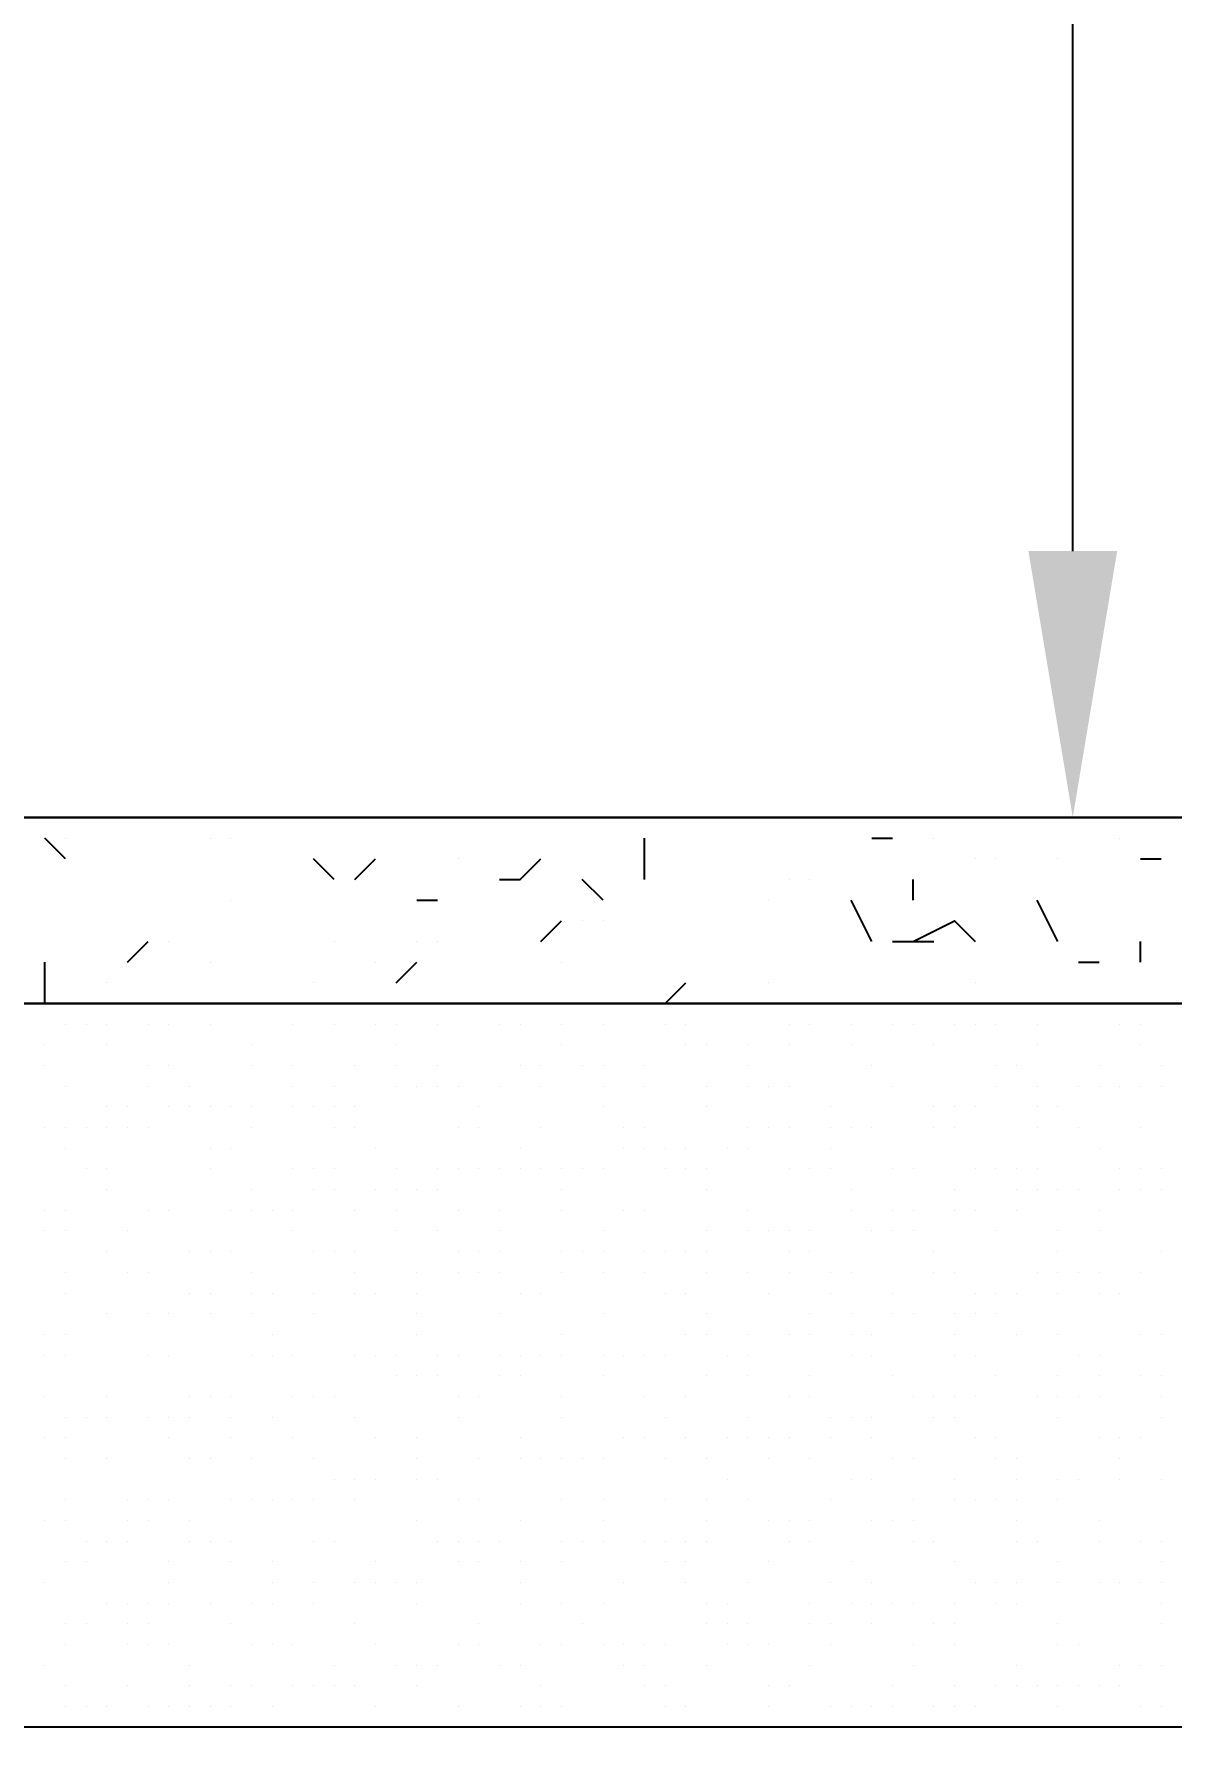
# Model space of a CAD drawing. Header units: metres. Extents: x -941 to 1333, y -28 to 1490.
# Drawn here: x 1025.095 to 1025.864, y 404.754 to 405.917 of the extents above; entities that cross this region are included whole.
import ezdxf

# ---------------------------------------------------------------- set-up
doc = ezdxf.new("R2010")
doc.units = ezdxf.units.M
doc.layers.add('BLK_6_HT_OF_BLDG', color=5, linetype='Continuous')
doc.layers.add('window', color=3, linetype='Continuous')
doc.styles.add('style2A', font='swissc.ttf')
doc.dimstyles.get("Standard").update_dxf_attribs({"dimtxt": 0.4, "dimasz": 0.18, "dimexe": 0.18, "dimexo": 0.0625, "dimgap": 0, "dimtad": 0, "dimzin": 0, "dimdsep": 46, "dimtxsty": 'style2A', "dimcen": 0.09, "dimse1": 1, "dimse2": 1, "dimadec": 0, "dimazin": 0, "dimtfac": 1, "dimtofl": 0, "dimtmove": 0, "dimatfit": 3, "dimfxl": 0, "dimtolj": 1, "dimtzin": 0, "dimarcsym": 0})

# ---------------------------------------------------------------- blocks, each defined once
blk = doc.blocks.new('*D884')
at = {"layer": 'BLK_6_HT_OF_BLDG', "color": 0, "lineweight": -2}
for p, q in [((1025.7971, 418.3175), (1025.7971, 412.4705)), ((1025.7971, 405.5677), (1025.7971, 411.4147))]:
    blk.add_line(p, q, dxfattribs=at)
at = {"layer": 'BLK_6_HT_OF_BLDG', "color": 0}
for points in [[(1025.7671, 418.3175), (1025.8271, 418.3175), (1025.7971, 418.4975)], [(1025.7671, 405.5677), (1025.8271, 405.5677), (1025.7971, 405.3877)]]:
    blk.add_solid(points, dxfattribs=at)
at = {"layer": 'Defpoints', "color": 0}
for p in [(1025.7171, 418.4975), (1025.7171, 405.3877), (1025.7971, 405.3877)]:
    blk.add_point(p, dxfattribs=at)
at = {"layer": 'BLK_6_HT_OF_BLDG', "color": 0, "insert": (1025.7971, 411.9426), "char_height": 0.4, "attachment_point": 5, "rotation": 90, "style": 'style2A'}
blk.add_mtext('\\A1;13.11', dxfattribs=at)
blk = doc.blocks.new('*D908')
at = {"layer": 'Defpoints', "color": 0}
for p in [(1025.7171, 418.4975), (1020.4543, 404.7727), (1025.7171, 404.7727)]:
    blk.add_point(p, dxfattribs=at)
at = {"layer": 'window', "color": 0, "lineweight": -2}
for p, q in [((1020.4543, 418.3175), (1020.4543, 412.0577)), ((1020.4543, 404.9527), (1020.4543, 411.2126))]:
    blk.add_line(p, q, dxfattribs=at)
at = {"layer": 'window', "color": 0}
for points in [[(1020.4243, 418.3175), (1020.4843, 418.3175), (1020.4543, 418.4975)], [(1020.4243, 404.9527), (1020.4843, 404.9527), (1020.4543, 404.7727)]]:
    blk.add_solid(points, dxfattribs=at)
at = {"layer": 'window', "color": 0, "insert": (1020.4543, 411.6351), "char_height": 0.3, "attachment_point": 5, "rotation": 90, "style": 'style2A'}
blk.add_mtext('\\A1;13.72', dxfattribs=at)

msp = doc.modelspace()

# ---------------------------------------------------------------- linework, layer by layer
at = {"lineweight": 25}
for points in [[(1027.86951, 404.5491), (1027.86951, 404.77272), (1027.86951, 405.38769), (1027.86951, 406.38001), (1028.09313, 406.38001), (1028.09313, 405.38769), (1028.09313, 404.77272), (1023.32718, 404.77272), (1023.32718, 405.38769), (1023.32718, 406.38001), (1023.32718, 417.58908)], [(1023.32718, 405.38769), (1028.09313, 405.38769), (1023.5508, 405.38769), (1023.5508, 405.2619), (1027.86951, 405.2619), (1023.5508, 405.2619)], [(1025.14411, 405.38769), (1025.15809, 405.38769)], [(1025.5634, 405.38769), (1025.5634, 405.38769)], [(1025.11616, 405.35973), (1025.10218, 405.37371)], [(1025.11616, 405.37371), (1025.11616, 405.37371)], [(1025.21399, 405.37371), (1025.21399, 405.37371)], [(1025.22797, 405.37371), (1025.22797, 405.37371)], [(1025.5075, 405.34576), (1025.5075, 405.37371)], [(1025.66124, 405.37371), (1025.67522, 405.37371)], [(1025.70317, 405.37371), (1025.70317, 405.37371)], [(1025.82896, 405.37371), (1025.82896, 405.37371)], [(1025.29785, 405.34576), (1025.28388, 405.35973)], [(1025.31183, 405.34576), (1025.32581, 405.35973)], [(1025.38171, 405.35973), (1025.38171, 405.35973)], [(1025.40966, 405.34576), (1025.42364, 405.34576), (1025.43762, 405.35973)], [(1025.73112, 405.35973), (1025.73112, 405.35973)], [(1025.7451, 405.35973), (1025.7451, 405.35973)], [(1025.78703, 405.35973), (1025.78703, 405.35973)], [(1025.84293, 405.35973), (1025.85691, 405.35973)], [(1025.47955, 405.33178), (1025.46557, 405.34576)], [(1025.60533, 405.34576), (1025.60533, 405.34576)], [(1025.61931, 405.34576), (1025.61931, 405.34576)], [(1025.68919, 405.33178), (1025.68919, 405.34576)], [(1025.68919, 405.34576), (1025.68919, 405.34576)], [(1025.22797, 405.33178), (1025.22797, 405.33178)], [(1025.35376, 405.33178), (1025.36773, 405.33178)], [(1025.59136, 405.33178), (1025.59136, 405.33178)], [(1025.66124, 405.30383), (1025.64726, 405.33178)], [(1025.78703, 405.30383), (1025.77305, 405.33178)], [(1025.43762, 405.30383), (1025.45159, 405.3178)], [(1025.46557, 405.3178), (1025.46557, 405.3178)], [(1025.47955, 405.3178), (1025.47955, 405.3178)], [(1025.68919, 405.30383), (1025.71714, 405.3178), (1025.73112, 405.30383)], [(1025.15809, 405.28985), (1025.17207, 405.30383)], [(1025.18604, 405.30383), (1025.18604, 405.30383)], [(1025.29785, 405.30383), (1025.29785, 405.30383)], [(1025.35376, 405.30383), (1025.35376, 405.30383)], [(1025.36773, 405.30383), (1025.36773, 405.30383)], [(1025.43762, 405.30383), (1025.43762, 405.30383)], [(1025.67522, 405.30383), (1025.70317, 405.30383)], [(1025.84293, 405.28985), (1025.84293, 405.30383)], [(1025.10218, 405.2619), (1025.10218, 405.28985)], [(1025.21399, 405.28985), (1025.21399, 405.28985)], [(1025.32581, 405.28985), (1025.32581, 405.28985)], [(1025.33978, 405.27587), (1025.35376, 405.28985)], [(1025.45159, 405.28985), (1025.45159, 405.28985)], [(1025.801, 405.28985), (1025.81498, 405.28985)], [(1025.14411, 405.27587), (1025.14411, 405.27587)], [(1025.28388, 405.27587), (1025.28388, 405.27587)], [(1025.52148, 405.2619), (1025.53545, 405.27587)], [(1025.59136, 405.27587), (1025.59136, 405.27587)], [(1025.73112, 405.27587), (1025.73112, 405.27587)], [(1025.73112, 405.27587), (1025.73112, 405.27587)], [(1025.11616, 405.2619), (1025.11616, 405.2619)], [(1025.21399, 405.2619), (1025.21399, 405.2619)], [(1025.24195, 405.2619), (1025.24195, 405.2619)], [(1025.25592, 405.2619), (1025.25592, 405.2619)], [(1025.28388, 405.2619), (1025.28388, 405.2619)], [(1025.31183, 405.2619), (1025.31183, 405.2619)], [(1025.7451, 405.2619), (1025.7451, 405.2619)], [(1025.75907, 405.2619), (1025.75907, 405.2619)], [(1025.77305, 405.2619), (1025.77305, 405.2619)], [(1025.801, 405.2619), (1025.801, 405.2619)], [(1025.82896, 405.2619), (1025.82896, 405.2619)], [(1025.11616, 405.24792), (1025.11616, 405.24792)], [(1025.13014, 405.24792), (1025.13014, 405.24792)], [(1025.14411, 405.24792), (1025.14411, 405.24792)], [(1025.14411, 405.24792), (1025.14411, 405.24792)], [(1025.17207, 405.24792), (1025.17207, 405.24792)], [(1025.18604, 405.24792), (1025.18604, 405.24792)], [(1025.21399, 405.24792), (1025.21399, 405.24792)], [(1025.21399, 405.24792), (1025.21399, 405.24792)], [(1025.21399, 405.24792), (1025.21399, 405.24792)], [(1025.2699, 405.24792), (1025.2699, 405.24792)], [(1025.29785, 405.24792), (1025.29785, 405.24792)], [(1025.32581, 405.24792), (1025.32581, 405.24792)], [(1025.33978, 405.24792), (1025.33978, 405.24792)], [(1025.36773, 405.24792), (1025.36773, 405.24792)], [(1025.40966, 405.24792), (1025.40966, 405.24792)], [(1025.42364, 405.24792), (1025.42364, 405.24792)], [(1025.45159, 405.24792), (1025.45159, 405.24792)], [(1025.47955, 405.24792), (1025.47955, 405.24792)], [(1025.52148, 405.24792), (1025.52148, 405.24792)], [(1025.53545, 405.24792), (1025.53545, 405.24792)], [(1025.53545, 405.24792), (1025.53545, 405.24792)], [(1025.60533, 405.24792), (1025.60533, 405.24792)], [(1025.60533, 405.24792), (1025.60533, 405.24792)], [(1025.61931, 405.24792), (1025.61931, 405.24792)], [(1025.61931, 405.24792), (1025.61931, 405.24792)], [(1025.64726, 405.24792), (1025.64726, 405.24792)], [(1025.67522, 405.24792), (1025.67522, 405.24792)], [(1025.67522, 405.24792), (1025.67522, 405.24792)], [(1025.68919, 405.24792), (1025.68919, 405.24792)], [(1025.68919, 405.24792), (1025.68919, 405.24792)], [(1025.71714, 405.24792), (1025.71714, 405.24792)], [(1025.73112, 405.24792), (1025.73112, 405.24792)], [(1025.7451, 405.24792), (1025.7451, 405.24792)], [(1025.77305, 405.24792), (1025.77305, 405.24792)], [(1025.82896, 405.24792), (1025.82896, 405.24792)], [(1025.84293, 405.24792), (1025.84293, 405.24792)], [(1025.10218, 405.23395), (1025.10218, 405.23395)], [(1025.14411, 405.23395), (1025.14411, 405.23395)], [(1025.24195, 405.23395), (1025.24195, 405.23395)], [(1025.33978, 405.23395), (1025.33978, 405.23395)], [(1025.45159, 405.23395), (1025.45159, 405.23395)], [(1025.53545, 405.23395), (1025.53545, 405.23395)], [(1025.54943, 405.23395), (1025.54943, 405.23395)], [(1025.54943, 405.23395), (1025.54943, 405.23395)], [(1025.57738, 405.23395), (1025.57738, 405.23395)], [(1025.60533, 405.23395), (1025.60533, 405.23395)], [(1025.64726, 405.23395), (1025.64726, 405.23395)], [(1025.64726, 405.23395), (1025.64726, 405.23395)], [(1025.70317, 405.23395), (1025.70317, 405.23395)], [(1025.77305, 405.23395), (1025.77305, 405.23395)], [(1025.84293, 405.23395), (1025.84293, 405.23395)], [(1025.10218, 405.21997), (1025.10218, 405.21997)], [(1025.10218, 405.21997), (1025.10218, 405.21997)], [(1025.17207, 405.21997), (1025.17207, 405.21997)], [(1025.18604, 405.21997), (1025.18604, 405.21997)], [(1025.24195, 405.21997), (1025.24195, 405.21997)], [(1025.2699, 405.21997), (1025.2699, 405.21997)], [(1025.31183, 405.21997), (1025.31183, 405.21997)], [(1025.33978, 405.21997), (1025.33978, 405.21997)], [(1025.36773, 405.21997), (1025.36773, 405.21997)], [(1025.42364, 405.21997), (1025.42364, 405.21997)], [(1025.42364, 405.21997), (1025.42364, 405.21997)], [(1025.43762, 405.21997), (1025.43762, 405.21997)], [(1025.43762, 405.21997), (1025.43762, 405.21997)], [(1025.46557, 405.21997), (1025.46557, 405.21997)], [(1025.47955, 405.21997), (1025.47955, 405.21997)], [(1025.5075, 405.21997), (1025.5075, 405.21997)], [(1025.5075, 405.21997), (1025.5075, 405.21997)], [(1025.5075, 405.21997), (1025.5075, 405.21997)], [(1025.57738, 405.21997), (1025.57738, 405.21997)], [(1025.57738, 405.21997), (1025.57738, 405.21997)], [(1025.66124, 405.21997), (1025.66124, 405.21997)], [(1025.66124, 405.21997), (1025.66124, 405.21997)], [(1025.7451, 405.21997), (1025.7451, 405.21997)], [(1025.75907, 405.21997), (1025.75907, 405.21997)], [(1025.81498, 405.21997), (1025.81498, 405.21997)], [(1025.85691, 405.21997), (1025.85691, 405.21997)], [(1025.11616, 405.20599), (1025.11616, 405.20599)], [(1025.17207, 405.20599), (1025.17207, 405.20599)], [(1025.20002, 405.20599), (1025.20002, 405.20599)], [(1025.2699, 405.20599), (1025.2699, 405.20599)], [(1025.2699, 405.20599), (1025.2699, 405.20599)], [(1025.29785, 405.20599), (1025.29785, 405.20599)], [(1025.33978, 405.20599), (1025.33978, 405.20599)], [(1025.33978, 405.20599), (1025.33978, 405.20599)], [(1025.35376, 405.20599), (1025.35376, 405.20599)], [(1025.35376, 405.20599), (1025.35376, 405.20599)], [(1025.36773, 405.20599), (1025.36773, 405.20599)], [(1025.36773, 405.20599), (1025.36773, 405.20599)], [(1025.38171, 405.20599), (1025.38171, 405.20599)], [(1025.40966, 405.20599), (1025.40966, 405.20599)], [(1025.40966, 405.20599), (1025.40966, 405.20599)], [(1025.43762, 405.20599), (1025.43762, 405.20599)], [(1025.47955, 405.20599), (1025.47955, 405.20599)], [(1025.47955, 405.20599), (1025.47955, 405.20599)], [(1025.5075, 405.20599), (1025.5075, 405.20599)], [(1025.54943, 405.20599), (1025.54943, 405.20599)], [(1025.57738, 405.20599), (1025.57738, 405.20599)], [(1025.59136, 405.20599), (1025.59136, 405.20599)], [(1025.60533, 405.20599), (1025.60533, 405.20599)], [(1025.67522, 405.20599), (1025.67522, 405.20599)], [(1025.67522, 405.20599), (1025.67522, 405.20599)], [(1025.67522, 405.20599), (1025.67522, 405.20599)], [(1025.7451, 405.20599), (1025.7451, 405.20599)], [(1025.7451, 405.20599), (1025.7451, 405.20599)], [(1025.77305, 405.20599), (1025.77305, 405.20599)], [(1025.801, 405.20599), (1025.801, 405.20599)], [(1025.81498, 405.20599), (1025.81498, 405.20599)], [(1025.82896, 405.20599), (1025.82896, 405.20599)], [(1025.84293, 405.20599), (1025.84293, 405.20599)], [(1025.85691, 405.20599), (1025.85691, 405.20599)], [(1025.14411, 405.19202), (1025.14411, 405.19202)], [(1025.15809, 405.19202), (1025.15809, 405.19202)], [(1025.18604, 405.19202), (1025.18604, 405.19202)], [(1025.20002, 405.19202), (1025.20002, 405.19202)], [(1025.21399, 405.19202), (1025.21399, 405.19202)], [(1025.21399, 405.19202), (1025.21399, 405.19202)], [(1025.22797, 405.19202), (1025.22797, 405.19202)], [(1025.24195, 405.19202), (1025.24195, 405.19202)], [(1025.2699, 405.19202), (1025.2699, 405.19202)], [(1025.2699, 405.19202), (1025.2699, 405.19202)], [(1025.28388, 405.19202), (1025.28388, 405.19202)], [(1025.29785, 405.19202), (1025.29785, 405.19202)], [(1025.31183, 405.19202), (1025.31183, 405.19202)], [(1025.39569, 405.19202), (1025.39569, 405.19202)], [(1025.47955, 405.19202), (1025.47955, 405.19202)], [(1025.54943, 405.19202), (1025.54943, 405.19202)], [(1025.63329, 405.19202), (1025.63329, 405.19202)], [(1025.70317, 405.19202), (1025.70317, 405.19202)], [(1025.71714, 405.19202), (1025.71714, 405.19202)], [(1025.71714, 405.19202), (1025.71714, 405.19202)], [(1025.73112, 405.19202), (1025.73112, 405.19202)], [(1025.77305, 405.19202), (1025.77305, 405.19202)], [(1025.78703, 405.19202), (1025.78703, 405.19202)], [(1025.78703, 405.19202), (1025.78703, 405.19202)], [(1025.78703, 405.19202), (1025.78703, 405.19202)], [(1025.10218, 405.17804), (1025.10218, 405.17804)], [(1025.11616, 405.17804), (1025.11616, 405.17804)], [(1025.13014, 405.17804), (1025.13014, 405.17804)], [(1025.14411, 405.17804), (1025.14411, 405.17804)], [(1025.15809, 405.17804), (1025.15809, 405.17804)], [(1025.17207, 405.17804), (1025.17207, 405.17804)], [(1025.24195, 405.17804), (1025.24195, 405.17804)], [(1025.29785, 405.17804), (1025.29785, 405.17804)], [(1025.31183, 405.17804), (1025.31183, 405.17804)], [(1025.38171, 405.17804), (1025.38171, 405.17804)], [(1025.39569, 405.17804), (1025.39569, 405.17804)], [(1025.43762, 405.17804), (1025.43762, 405.17804)], [(1025.49352, 405.17804), (1025.49352, 405.17804)], [(1025.5075, 405.17804), (1025.5075, 405.17804)], [(1025.5075, 405.17804), (1025.5075, 405.17804)], [(1025.57738, 405.17804), (1025.57738, 405.17804)], [(1025.59136, 405.17804), (1025.59136, 405.17804)], [(1025.60533, 405.17804), (1025.60533, 405.17804)], [(1025.63329, 405.17804), (1025.63329, 405.17804)], [(1025.64726, 405.17804), (1025.64726, 405.17804)], [(1025.64726, 405.17804), (1025.64726, 405.17804)], [(1025.66124, 405.17804), (1025.66124, 405.17804)], [(1025.70317, 405.17804), (1025.70317, 405.17804)], [(1025.71714, 405.17804), (1025.71714, 405.17804)], [(1025.77305, 405.17804), (1025.77305, 405.17804)], [(1025.801, 405.17804), (1025.801, 405.17804)], [(1025.84293, 405.17804), (1025.84293, 405.17804)], [(1025.11616, 405.16406), (1025.11616, 405.16406)], [(1025.21399, 405.16406), (1025.21399, 405.16406)], [(1025.22797, 405.16406), (1025.22797, 405.16406)], [(1025.32581, 405.16406), (1025.32581, 405.16406)], [(1025.42364, 405.16406), (1025.42364, 405.16406)], [(1025.49352, 405.16406), (1025.49352, 405.16406)], [(1025.5075, 405.16406), (1025.5075, 405.16406)], [(1025.52148, 405.16406), (1025.52148, 405.16406)], [(1025.53545, 405.16406), (1025.53545, 405.16406)], [(1025.5634, 405.16406), (1025.5634, 405.16406)], [(1025.57738, 405.16406), (1025.57738, 405.16406)], [(1025.63329, 405.16406), (1025.63329, 405.16406)], [(1025.81498, 405.16406), (1025.81498, 405.16406)], [(1025.13014, 405.15009), (1025.13014, 405.15009)], [(1025.14411, 405.15009), (1025.14411, 405.15009)], [(1025.14411, 405.15009), (1025.14411, 405.15009)], [(1025.21399, 405.15009), (1025.21399, 405.15009)], [(1025.21399, 405.15009), (1025.21399, 405.15009)], [(1025.2699, 405.15009), (1025.2699, 405.15009)], [(1025.28388, 405.15009), (1025.28388, 405.15009)], [(1025.29785, 405.15009), (1025.29785, 405.15009)], [(1025.33978, 405.15009), (1025.33978, 405.15009)], [(1025.36773, 405.15009), (1025.36773, 405.15009)], [(1025.38171, 405.15009), (1025.38171, 405.15009)], [(1025.39569, 405.15009), (1025.39569, 405.15009)], [(1025.40966, 405.15009), (1025.40966, 405.15009)], [(1025.42364, 405.15009), (1025.42364, 405.15009)], [(1025.43762, 405.15009), (1025.43762, 405.15009)], [(1025.45159, 405.15009), (1025.45159, 405.15009)], [(1025.46557, 405.15009), (1025.46557, 405.15009)], [(1025.47955, 405.15009), (1025.47955, 405.15009)], [(1025.52148, 405.15009), (1025.52148, 405.15009)], [(1025.53545, 405.15009), (1025.53545, 405.15009)], [(1025.54943, 405.15009), (1025.54943, 405.15009)], [(1025.60533, 405.15009), (1025.60533, 405.15009)], [(1025.60533, 405.15009), (1025.60533, 405.15009)], [(1025.61931, 405.15009), (1025.61931, 405.15009)], [(1025.63329, 405.15009), (1025.63329, 405.15009)], [(1025.67522, 405.15009), (1025.67522, 405.15009)], [(1025.67522, 405.15009), (1025.67522, 405.15009)], [(1025.68919, 405.15009), (1025.68919, 405.15009)], [(1025.73112, 405.15009), (1025.73112, 405.15009)], [(1025.7451, 405.15009), (1025.7451, 405.15009)], [(1025.75907, 405.15009), (1025.75907, 405.15009)], [(1025.77305, 405.15009), (1025.77305, 405.15009)], [(1025.82896, 405.15009), (1025.82896, 405.15009)], [(1025.84293, 405.15009), (1025.84293, 405.15009)], [(1025.84293, 405.15009), (1025.84293, 405.15009)], [(1025.85691, 405.15009), (1025.85691, 405.15009)], [(1025.14411, 405.13611), (1025.14411, 405.13611)], [(1025.24195, 405.13611), (1025.24195, 405.13611)], [(1025.28388, 405.13611), (1025.28388, 405.13611)], [(1025.29785, 405.13611), (1025.29785, 405.13611)], [(1025.32581, 405.13611), (1025.32581, 405.13611)], [(1025.33978, 405.13611), (1025.33978, 405.13611)], [(1025.35376, 405.13611), (1025.35376, 405.13611)], [(1025.35376, 405.13611), (1025.35376, 405.13611)], [(1025.36773, 405.13611), (1025.36773, 405.13611)], [(1025.45159, 405.13611), (1025.45159, 405.13611)], [(1025.54943, 405.13611), (1025.54943, 405.13611)], [(1025.64726, 405.13611), (1025.64726, 405.13611)], [(1025.64726, 405.13611), (1025.64726, 405.13611)], [(1025.71714, 405.13611), (1025.71714, 405.13611)], [(1025.75907, 405.13611), (1025.75907, 405.13611)], [(1025.77305, 405.13611), (1025.77305, 405.13611)], [(1025.78703, 405.13611), (1025.78703, 405.13611)], [(1025.801, 405.13611), (1025.801, 405.13611)], [(1025.82896, 405.13611), (1025.82896, 405.13611)], [(1025.84293, 405.13611), (1025.84293, 405.13611)], [(1025.85691, 405.13611), (1025.85691, 405.13611)], [(1025.85691, 405.13611), (1025.85691, 405.13611)], [(1025.10218, 405.12213), (1025.10218, 405.12213)], [(1025.11616, 405.12213), (1025.11616, 405.12213)], [(1025.17207, 405.12213), (1025.17207, 405.12213)], [(1025.17207, 405.12213), (1025.17207, 405.12213)], [(1025.17207, 405.12213), (1025.17207, 405.12213)], [(1025.17207, 405.12213), (1025.17207, 405.12213)], [(1025.18604, 405.12213), (1025.18604, 405.12213)], [(1025.22797, 405.12213), (1025.22797, 405.12213)], [(1025.24195, 405.12213), (1025.24195, 405.12213)], [(1025.24195, 405.12213), (1025.24195, 405.12213)], [(1025.25592, 405.12213), (1025.25592, 405.12213)], [(1025.25592, 405.12213), (1025.25592, 405.12213)], [(1025.2699, 405.12213), (1025.2699, 405.12213)], [(1025.31183, 405.12213), (1025.31183, 405.12213)], [(1025.33978, 405.12213), (1025.33978, 405.12213)], [(1025.38171, 405.12213), (1025.38171, 405.12213)], [(1025.40966, 405.12213), (1025.40966, 405.12213)], [(1025.45159, 405.12213), (1025.45159, 405.12213)], [(1025.49352, 405.12213), (1025.49352, 405.12213)], [(1025.5075, 405.12213), (1025.5075, 405.12213)], [(1025.57738, 405.12213), (1025.57738, 405.12213)], [(1025.57738, 405.12213), (1025.57738, 405.12213)], [(1025.64726, 405.12213), (1025.64726, 405.12213)], [(1025.67522, 405.12213), (1025.67522, 405.12213)], [(1025.68919, 405.12213), (1025.68919, 405.12213)], [(1025.71714, 405.12213), (1025.71714, 405.12213)], [(1025.73112, 405.12213), (1025.73112, 405.12213)], [(1025.73112, 405.12213), (1025.73112, 405.12213)], [(1025.75907, 405.12213), (1025.75907, 405.12213)], [(1025.75907, 405.12213), (1025.75907, 405.12213)], [(1025.81498, 405.12213), (1025.81498, 405.12213)], [(1025.10218, 405.10816), (1025.10218, 405.10816)], [(1025.11616, 405.10816), (1025.11616, 405.10816)], [(1025.15809, 405.10816), (1025.15809, 405.10816)], [(1025.2699, 405.10816), (1025.2699, 405.10816)], [(1025.33978, 405.10816), (1025.33978, 405.10816)], [(1025.36773, 405.10816), (1025.36773, 405.10816)], [(1025.40966, 405.10816), (1025.40966, 405.10816)], [(1025.47955, 405.10816), (1025.47955, 405.10816)], [(1025.47955, 405.10816), (1025.47955, 405.10816)], [(1025.54943, 405.10816), (1025.54943, 405.10816)], [(1025.57738, 405.10816), (1025.57738, 405.10816)], [(1025.59136, 405.10816), (1025.59136, 405.10816)], [(1025.60533, 405.10816), (1025.60533, 405.10816)], [(1025.61931, 405.10816), (1025.61931, 405.10816)], [(1025.61931, 405.10816), (1025.61931, 405.10816)], [(1025.66124, 405.10816), (1025.66124, 405.10816)], [(1025.67522, 405.10816), (1025.67522, 405.10816)], [(1025.67522, 405.10816), (1025.67522, 405.10816)], [(1025.68919, 405.10816), (1025.68919, 405.10816)], [(1025.7451, 405.10816), (1025.7451, 405.10816)], [(1025.78703, 405.10816), (1025.78703, 405.10816)], [(1025.81498, 405.10816), (1025.81498, 405.10816)], [(1025.14411, 405.09418), (1025.14411, 405.09418)], [(1025.14411, 405.09418), (1025.14411, 405.09418)], [(1025.20002, 405.09418), (1025.20002, 405.09418)], [(1025.21399, 405.09418), (1025.21399, 405.09418)], [(1025.22797, 405.09418), (1025.22797, 405.09418)], [(1025.28388, 405.09418), (1025.28388, 405.09418)], [(1025.29785, 405.09418), (1025.29785, 405.09418)], [(1025.31183, 405.09418), (1025.31183, 405.09418)], [(1025.38171, 405.09418), (1025.38171, 405.09418)], [(1025.39569, 405.09418), (1025.39569, 405.09418)], [(1025.40966, 405.09418), (1025.40966, 405.09418)], [(1025.45159, 405.09418), (1025.45159, 405.09418)], [(1025.46557, 405.09418), (1025.46557, 405.09418)], [(1025.46557, 405.09418), (1025.46557, 405.09418)], [(1025.47955, 405.09418), (1025.47955, 405.09418)], [(1025.5075, 405.09418), (1025.5075, 405.09418)], [(1025.52148, 405.09418), (1025.52148, 405.09418)], [(1025.53545, 405.09418), (1025.53545, 405.09418)], [(1025.54943, 405.09418), (1025.54943, 405.09418)], [(1025.54943, 405.09418), (1025.54943, 405.09418)], [(1025.60533, 405.09418), (1025.60533, 405.09418)], [(1025.61931, 405.09418), (1025.61931, 405.09418)], [(1025.70317, 405.09418), (1025.70317, 405.09418)], [(1025.78703, 405.09418), (1025.78703, 405.09418)], [(1025.85691, 405.09418), (1025.85691, 405.09418)], [(1025.11616, 405.0802), (1025.11616, 405.0802)], [(1025.15809, 405.0802), (1025.15809, 405.0802)], [(1025.17207, 405.0802), (1025.17207, 405.0802)], [(1025.24195, 405.0802), (1025.24195, 405.0802)], [(1025.24195, 405.0802), (1025.24195, 405.0802)], [(1025.31183, 405.0802), (1025.31183, 405.0802)], [(1025.31183, 405.0802), (1025.31183, 405.0802)], [(1025.35376, 405.0802), (1025.35376, 405.0802)], [(1025.38171, 405.0802), (1025.38171, 405.0802)], [(1025.38171, 405.0802), (1025.38171, 405.0802)], [(1025.39569, 405.0802), (1025.39569, 405.0802)], [(1025.39569, 405.0802), (1025.39569, 405.0802)], [(1025.40966, 405.0802), (1025.40966, 405.0802)], [(1025.45159, 405.0802), (1025.45159, 405.0802)], [(1025.47955, 405.0802), (1025.47955, 405.0802)], [(1025.5075, 405.0802), (1025.5075, 405.0802)], [(1025.54943, 405.0802), (1025.54943, 405.0802)], [(1025.57738, 405.0802), (1025.57738, 405.0802)], [(1025.60533, 405.0802), (1025.60533, 405.0802)], [(1025.63329, 405.0802), (1025.63329, 405.0802)], [(1025.64726, 405.0802), (1025.64726, 405.0802)], [(1025.70317, 405.0802), (1025.70317, 405.0802)], [(1025.71714, 405.0802), (1025.71714, 405.0802)], [(1025.71714, 405.0802), (1025.71714, 405.0802)], [(1025.77305, 405.0802), (1025.77305, 405.0802)], [(1025.78703, 405.0802), (1025.78703, 405.0802)], [(1025.801, 405.0802), (1025.801, 405.0802)], [(1025.81498, 405.0802), (1025.81498, 405.0802)], [(1025.84293, 405.0802), (1025.84293, 405.0802)], [(1025.84293, 405.0802), (1025.84293, 405.0802)], [(1025.11616, 405.06623), (1025.11616, 405.06623)], [(1025.11616, 405.06623), (1025.11616, 405.06623)], [(1025.20002, 405.06623), (1025.20002, 405.06623)], [(1025.21399, 405.06623), (1025.21399, 405.06623)], [(1025.24195, 405.06623), (1025.24195, 405.06623)], [(1025.25592, 405.06623), (1025.25592, 405.06623)], [(1025.28388, 405.06623), (1025.28388, 405.06623)], [(1025.28388, 405.06623), (1025.28388, 405.06623)], [(1025.31183, 405.06623), (1025.31183, 405.06623)], [(1025.32581, 405.06623), (1025.32581, 405.06623)], [(1025.32581, 405.06623), (1025.32581, 405.06623)], [(1025.35376, 405.06623), (1025.35376, 405.06623)], [(1025.42364, 405.06623), (1025.42364, 405.06623)], [(1025.43762, 405.06623), (1025.43762, 405.06623)], [(1025.52148, 405.06623), (1025.52148, 405.06623)], [(1025.52148, 405.06623), (1025.52148, 405.06623)], [(1025.53545, 405.06623), (1025.53545, 405.06623)], [(1025.59136, 405.06623), (1025.59136, 405.06623)], [(1025.63329, 405.06623), (1025.63329, 405.06623)], [(1025.67522, 405.06623), (1025.67522, 405.06623)], [(1025.73112, 405.06623), (1025.73112, 405.06623)], [(1025.7451, 405.06623), (1025.7451, 405.06623)], [(1025.7451, 405.06623), (1025.7451, 405.06623)], [(1025.75907, 405.06623), (1025.75907, 405.06623)], [(1025.78703, 405.06623), (1025.78703, 405.06623)], [(1025.81498, 405.06623), (1025.81498, 405.06623)], [(1025.81498, 405.06623), (1025.81498, 405.06623)], [(1025.82896, 405.06623), (1025.82896, 405.06623)], [(1025.82896, 405.06623), (1025.82896, 405.06623)], [(1025.82896, 405.06623), (1025.82896, 405.06623)], [(1025.14411, 405.05225), (1025.14411, 405.05225)], [(1025.14411, 405.05225), (1025.14411, 405.05225)], [(1025.14411, 405.05225), (1025.14411, 405.05225)], [(1025.17207, 405.05225), (1025.17207, 405.05225)], [(1025.18604, 405.05225), (1025.18604, 405.05225)], [(1025.21399, 405.05225), (1025.21399, 405.05225)], [(1025.21399, 405.05225), (1025.21399, 405.05225)], [(1025.24195, 405.05225), (1025.24195, 405.05225)], [(1025.28388, 405.05225), (1025.28388, 405.05225)], [(1025.35376, 405.05225), (1025.35376, 405.05225)], [(1025.40966, 405.05225), (1025.40966, 405.05225)], [(1025.47955, 405.05225), (1025.47955, 405.05225)], [(1025.54943, 405.05225), (1025.54943, 405.05225)], [(1025.61931, 405.05225), (1025.61931, 405.05225)], [(1025.64726, 405.05225), (1025.64726, 405.05225)], [(1025.67522, 405.05225), (1025.67522, 405.05225)], [(1025.67522, 405.05225), (1025.67522, 405.05225)], [(1025.68919, 405.05225), (1025.68919, 405.05225)], [(1025.71714, 405.05225), (1025.71714, 405.05225)], [(1025.73112, 405.05225), (1025.73112, 405.05225)], [(1025.7451, 405.05225), (1025.7451, 405.05225)], [(1025.10218, 405.03828), (1025.10218, 405.03828)], [(1025.11616, 405.03828), (1025.11616, 405.03828)], [(1025.25592, 405.03828), (1025.25592, 405.03828)], [(1025.35376, 405.03828), (1025.35376, 405.03828)], [(1025.45159, 405.03828), (1025.45159, 405.03828)], [(1025.53545, 405.03828), (1025.53545, 405.03828)], [(1025.54943, 405.03828), (1025.54943, 405.03828)], [(1025.54943, 405.03828), (1025.54943, 405.03828)], [(1025.57738, 405.03828), (1025.57738, 405.03828)], [(1025.60533, 405.03828), (1025.60533, 405.03828)], [(1025.61931, 405.03828), (1025.61931, 405.03828)], [(1025.64726, 405.03828), (1025.64726, 405.03828)], [(1025.66124, 405.03828), (1025.66124, 405.03828)], [(1025.71714, 405.03828), (1025.71714, 405.03828)], [(1025.75907, 405.03828), (1025.75907, 405.03828)], [(1025.78703, 405.03828), (1025.78703, 405.03828)], [(1025.84293, 405.03828), (1025.84293, 405.03828)], [(1025.85691, 405.03828), (1025.85691, 405.03828)], [(1025.10218, 405.0243), (1025.10218, 405.0243)], [(1025.11616, 405.0243), (1025.11616, 405.0243)], [(1025.17207, 405.0243), (1025.17207, 405.0243)], [(1025.17207, 405.0243), (1025.17207, 405.0243)], [(1025.18604, 405.0243), (1025.18604, 405.0243)], [(1025.18604, 405.0243), (1025.18604, 405.0243)], [(1025.24195, 405.0243), (1025.24195, 405.0243)], [(1025.24195, 405.0243), (1025.24195, 405.0243)], [(1025.25592, 405.0243), (1025.25592, 405.0243)], [(1025.2699, 405.0243), (1025.2699, 405.0243)], [(1025.31183, 405.0243), (1025.31183, 405.0243)], [(1025.32581, 405.0243), (1025.32581, 405.0243)], [(1025.33978, 405.0243), (1025.33978, 405.0243)], [(1025.36773, 405.0243), (1025.36773, 405.0243)], [(1025.38171, 405.0243), (1025.38171, 405.0243)], [(1025.38171, 405.0243), (1025.38171, 405.0243)], [(1025.40966, 405.0243), (1025.40966, 405.0243)], [(1025.42364, 405.0243), (1025.42364, 405.0243)], [(1025.43762, 405.0243), (1025.43762, 405.0243)], [(1025.45159, 405.0243), (1025.45159, 405.0243)], [(1025.47955, 405.0243), (1025.47955, 405.0243)], [(1025.47955, 405.0243), (1025.47955, 405.0243)], [(1025.47955, 405.0243), (1025.47955, 405.0243)], [(1025.49352, 405.0243), (1025.49352, 405.0243)], [(1025.49352, 405.0243), (1025.49352, 405.0243)], [(1025.5075, 405.0243), (1025.5075, 405.0243)], [(1025.52148, 405.0243), (1025.52148, 405.0243)], [(1025.5634, 405.0243), (1025.5634, 405.0243)], [(1025.57738, 405.0243), (1025.57738, 405.0243)], [(1025.57738, 405.0243), (1025.57738, 405.0243)], [(1025.57738, 405.0243), (1025.57738, 405.0243)], [(1025.64726, 405.0243), (1025.64726, 405.0243)], [(1025.66124, 405.0243), (1025.66124, 405.0243)], [(1025.71714, 405.0243), (1025.71714, 405.0243)], [(1025.73112, 405.0243), (1025.73112, 405.0243)], [(1025.801, 405.0243), (1025.801, 405.0243)], [(1025.81498, 405.0243), (1025.81498, 405.0243)], [(1025.33978, 405.01032), (1025.33978, 405.01032)], [(1025.35376, 405.01032), (1025.35376, 405.01032)], [(1025.35376, 405.01032), (1025.35376, 405.01032)], [(1025.36773, 405.01032), (1025.36773, 405.01032)], [(1025.40966, 405.01032), (1025.40966, 405.01032)], [(1025.40966, 405.01032), (1025.40966, 405.01032)], [(1025.42364, 405.01032), (1025.42364, 405.01032)], [(1025.47955, 405.01032), (1025.47955, 405.01032)], [(1025.54943, 405.01032), (1025.54943, 405.01032)], [(1025.57738, 405.01032), (1025.57738, 405.01032)], [(1025.61931, 405.01032), (1025.61931, 405.01032)], [(1025.67522, 405.01032), (1025.67522, 405.01032)], [(1025.67522, 405.01032), (1025.67522, 405.01032)], [(1025.7451, 405.01032), (1025.7451, 405.01032)], [(1025.78703, 405.01032), (1025.78703, 405.01032)], [(1025.81498, 405.01032), (1025.81498, 405.01032)], [(1025.84293, 405.01032), (1025.84293, 405.01032)], [(1025.85691, 405.01032), (1025.85691, 405.01032)], [(1025.10218, 404.99635), (1025.10218, 404.99635)], [(1025.14411, 404.99635), (1025.14411, 404.99635)], [(1025.14411, 404.99635), (1025.14411, 404.99635)], [(1025.20002, 404.99635), (1025.20002, 404.99635)], [(1025.21399, 404.99635), (1025.21399, 404.99635)], [(1025.21399, 404.99635), (1025.21399, 404.99635)], [(1025.21399, 404.99635), (1025.21399, 404.99635)], [(1025.22797, 404.99635), (1025.22797, 404.99635)], [(1025.2699, 404.99635), (1025.2699, 404.99635)], [(1025.28388, 404.99635), (1025.28388, 404.99635)], [(1025.28388, 404.99635), (1025.28388, 404.99635)], [(1025.29785, 404.99635), (1025.29785, 404.99635)], [(1025.29785, 404.99635), (1025.29785, 404.99635)], [(1025.29785, 404.99635), (1025.29785, 404.99635)], [(1025.38171, 404.99635), (1025.38171, 404.99635)], [(1025.39569, 404.99635), (1025.39569, 404.99635)], [(1025.45159, 404.99635), (1025.45159, 404.99635)], [(1025.5075, 404.99635), (1025.5075, 404.99635)], [(1025.53545, 404.99635), (1025.53545, 404.99635)], [(1025.60533, 404.99635), (1025.60533, 404.99635)], [(1025.61931, 404.99635), (1025.61931, 404.99635)], [(1025.68919, 404.99635), (1025.68919, 404.99635)], [(1025.70317, 404.99635), (1025.70317, 404.99635)], [(1025.71714, 404.99635), (1025.71714, 404.99635)], [(1025.73112, 404.99635), (1025.73112, 404.99635)], [(1025.77305, 404.99635), (1025.77305, 404.99635)], [(1025.77305, 404.99635), (1025.77305, 404.99635)], [(1025.78703, 404.99635), (1025.78703, 404.99635)], [(1025.801, 404.99635), (1025.801, 404.99635)], [(1025.81498, 404.99635), (1025.81498, 404.99635)], [(1025.85691, 404.99635), (1025.85691, 404.99635)], [(1025.11616, 404.98237), (1025.11616, 404.98237)], [(1025.11616, 404.98237), (1025.11616, 404.98237)], [(1025.13014, 404.98237), (1025.13014, 404.98237)], [(1025.14411, 404.98237), (1025.14411, 404.98237)], [(1025.17207, 404.98237), (1025.17207, 404.98237)], [(1025.18604, 404.98237), (1025.18604, 404.98237)], [(1025.20002, 404.98237), (1025.20002, 404.98237)], [(1025.22797, 404.98237), (1025.22797, 404.98237)], [(1025.25592, 404.98237), (1025.25592, 404.98237)], [(1025.31183, 404.98237), (1025.31183, 404.98237)], [(1025.38171, 404.98237), (1025.38171, 404.98237)], [(1025.45159, 404.98237), (1025.45159, 404.98237)], [(1025.52148, 404.98237), (1025.52148, 404.98237)], [(1025.57738, 404.98237), (1025.57738, 404.98237)], [(1025.63329, 404.98237), (1025.63329, 404.98237)], [(1025.64726, 404.98237), (1025.64726, 404.98237)], [(1025.64726, 404.98237), (1025.64726, 404.98237)], [(1025.66124, 404.98237), (1025.66124, 404.98237)], [(1025.70317, 404.98237), (1025.70317, 404.98237)], [(1025.71714, 404.98237), (1025.71714, 404.98237)], [(1025.71714, 404.98237), (1025.71714, 404.98237)], [(1025.78703, 404.98237), (1025.78703, 404.98237)], [(1025.85691, 404.98237), (1025.85691, 404.98237)], [(1025.10218, 404.96839), (1025.10218, 404.96839)], [(1025.11616, 404.96839), (1025.11616, 404.96839)], [(1025.18604, 404.96839), (1025.18604, 404.96839)], [(1025.22797, 404.96839), (1025.22797, 404.96839)], [(1025.2699, 404.96839), (1025.2699, 404.96839)], [(1025.32581, 404.96839), (1025.32581, 404.96839)], [(1025.35376, 404.96839), (1025.35376, 404.96839)], [(1025.42364, 404.96839), (1025.42364, 404.96839)], [(1025.42364, 404.96839), (1025.42364, 404.96839)], [(1025.49352, 404.96839), (1025.49352, 404.96839)], [(1025.5075, 404.96839), (1025.5075, 404.96839)], [(1025.5075, 404.96839), (1025.5075, 404.96839)], [(1025.53545, 404.96839), (1025.53545, 404.96839)], [(1025.53545, 404.96839), (1025.53545, 404.96839)], [(1025.5634, 404.96839), (1025.5634, 404.96839)], [(1025.57738, 404.96839), (1025.57738, 404.96839)], [(1025.59136, 404.96839), (1025.59136, 404.96839)], [(1025.60533, 404.96839), (1025.60533, 404.96839)], [(1025.63329, 404.96839), (1025.63329, 404.96839)], [(1025.66124, 404.96839), (1025.66124, 404.96839)], [(1025.73112, 404.96839), (1025.73112, 404.96839)], [(1025.7451, 404.96839), (1025.7451, 404.96839)], [(1025.81498, 404.96839), (1025.81498, 404.96839)], [(1025.82896, 404.96839), (1025.82896, 404.96839)], [(1025.82896, 404.96839), (1025.82896, 404.96839)], [(1025.84293, 404.96839), (1025.84293, 404.96839)], [(1025.11616, 404.95442), (1025.11616, 404.95442)], [(1025.14411, 404.95442), (1025.14411, 404.95442)], [(1025.14411, 404.95442), (1025.14411, 404.95442)], [(1025.20002, 404.95442), (1025.20002, 404.95442)], [(1025.21399, 404.95442), (1025.21399, 404.95442)], [(1025.24195, 404.95442), (1025.24195, 404.95442)], [(1025.28388, 404.95442), (1025.28388, 404.95442)], [(1025.28388, 404.95442), (1025.28388, 404.95442)], [(1025.35376, 404.95442), (1025.35376, 404.95442)], [(1025.35376, 404.95442), (1025.35376, 404.95442)], [(1025.35376, 404.95442), (1025.35376, 404.95442)], [(1025.39569, 404.95442), (1025.39569, 404.95442)], [(1025.42364, 404.95442), (1025.42364, 404.95442)], [(1025.42364, 404.95442), (1025.42364, 404.95442)], [(1025.43762, 404.95442), (1025.43762, 404.95442)], [(1025.43762, 404.95442), (1025.43762, 404.95442)], [(1025.45159, 404.95442), (1025.45159, 404.95442)], [(1025.46557, 404.95442), (1025.46557, 404.95442)], [(1025.47955, 404.95442), (1025.47955, 404.95442)], [(1025.52148, 404.95442), (1025.52148, 404.95442)], [(1025.54943, 404.95442), (1025.54943, 404.95442)], [(1025.54943, 404.95442), (1025.54943, 404.95442)], [(1025.59136, 404.95442), (1025.59136, 404.95442)], [(1025.61931, 404.95442), (1025.61931, 404.95442)], [(1025.67522, 404.95442), (1025.67522, 404.95442)], [(1025.68919, 404.95442), (1025.68919, 404.95442)], [(1025.7451, 404.95442), (1025.7451, 404.95442)], [(1025.75907, 404.95442), (1025.75907, 404.95442)], [(1025.82896, 404.95442), (1025.82896, 404.95442)], [(1025.29785, 404.94044), (1025.29785, 404.94044)], [(1025.31183, 404.94044), (1025.31183, 404.94044)], [(1025.32581, 404.94044), (1025.32581, 404.94044)], [(1025.35376, 404.94044), (1025.35376, 404.94044)], [(1025.36773, 404.94044), (1025.36773, 404.94044)], [(1025.5634, 404.94044), (1025.5634, 404.94044)], [(1025.64726, 404.94044), (1025.64726, 404.94044)], [(1025.66124, 404.94044), (1025.66124, 404.94044)], [(1025.71714, 404.94044), (1025.71714, 404.94044)], [(1025.75907, 404.94044), (1025.75907, 404.94044)], [(1025.78703, 404.94044), (1025.78703, 404.94044)], [(1025.78703, 404.94044), (1025.78703, 404.94044)], [(1025.801, 404.94044), (1025.801, 404.94044)], [(1025.82896, 404.94044), (1025.82896, 404.94044)], [(1025.85691, 404.94044), (1025.85691, 404.94044)], [(1025.85691, 404.94044), (1025.85691, 404.94044)], [(1025.85691, 404.94044), (1025.85691, 404.94044)], [(1025.11616, 404.92646), (1025.11616, 404.92646)], [(1025.15809, 404.92646), (1025.15809, 404.92646)], [(1025.17207, 404.92646), (1025.17207, 404.92646)], [(1025.18604, 404.92646), (1025.18604, 404.92646)], [(1025.18604, 404.92646), (1025.18604, 404.92646)], [(1025.22797, 404.92646), (1025.22797, 404.92646)], [(1025.24195, 404.92646), (1025.24195, 404.92646)], [(1025.24195, 404.92646), (1025.24195, 404.92646)], [(1025.25592, 404.92646), (1025.25592, 404.92646)], [(1025.25592, 404.92646), (1025.25592, 404.92646)], [(1025.2699, 404.92646), (1025.2699, 404.92646)], [(1025.28388, 404.92646), (1025.28388, 404.92646)], [(1025.31183, 404.92646), (1025.31183, 404.92646)], [(1025.31183, 404.92646), (1025.31183, 404.92646)], [(1025.38171, 404.92646), (1025.38171, 404.92646)], [(1025.38171, 404.92646), (1025.38171, 404.92646)], [(1025.39569, 404.92646), (1025.39569, 404.92646)], [(1025.45159, 404.92646), (1025.45159, 404.92646)], [(1025.47955, 404.92646), (1025.47955, 404.92646)], [(1025.47955, 404.92646), (1025.47955, 404.92646)], [(1025.52148, 404.92646), (1025.52148, 404.92646)], [(1025.54943, 404.92646), (1025.54943, 404.92646)], [(1025.57738, 404.92646), (1025.57738, 404.92646)], [(1025.57738, 404.92646), (1025.57738, 404.92646)], [(1025.63329, 404.92646), (1025.63329, 404.92646)], [(1025.68919, 404.92646), (1025.68919, 404.92646)], [(1025.68919, 404.92646), (1025.68919, 404.92646)], [(1025.71714, 404.92646), (1025.71714, 404.92646)], [(1025.73112, 404.92646), (1025.73112, 404.92646)], [(1025.7451, 404.92646), (1025.7451, 404.92646)], [(1025.75907, 404.92646), (1025.75907, 404.92646)], [(1025.78703, 404.92646), (1025.78703, 404.92646)], [(1025.10218, 404.91249), (1025.10218, 404.91249)], [(1025.10218, 404.91249), (1025.10218, 404.91249)], [(1025.11616, 404.91249), (1025.11616, 404.91249)], [(1025.15809, 404.91249), (1025.15809, 404.91249)], [(1025.17207, 404.91249), (1025.17207, 404.91249)], [(1025.20002, 404.91249), (1025.20002, 404.91249)], [(1025.35376, 404.91249), (1025.35376, 404.91249)], [(1025.42364, 404.91249), (1025.42364, 404.91249)], [(1025.47955, 404.91249), (1025.47955, 404.91249)], [(1025.54943, 404.91249), (1025.54943, 404.91249)], [(1025.59136, 404.91249), (1025.59136, 404.91249)], [(1025.60533, 404.91249), (1025.60533, 404.91249)], [(1025.61931, 404.91249), (1025.61931, 404.91249)], [(1025.61931, 404.91249), (1025.61931, 404.91249)], [(1025.66124, 404.91249), (1025.66124, 404.91249)], [(1025.67522, 404.91249), (1025.67522, 404.91249)], [(1025.68919, 404.91249), (1025.68919, 404.91249)], [(1025.68919, 404.91249), (1025.68919, 404.91249)], [(1025.75907, 404.91249), (1025.75907, 404.91249)], [(1025.81498, 404.91249), (1025.81498, 404.91249)], [(1025.13014, 404.89851), (1025.13014, 404.89851)], [(1025.14411, 404.89851), (1025.14411, 404.89851)], [(1025.15809, 404.89851), (1025.15809, 404.89851)], [(1025.20002, 404.89851), (1025.20002, 404.89851)], [(1025.21399, 404.89851), (1025.21399, 404.89851)], [(1025.21399, 404.89851), (1025.21399, 404.89851)], [(1025.22797, 404.89851), (1025.22797, 404.89851)], [(1025.28388, 404.89851), (1025.28388, 404.89851)], [(1025.28388, 404.89851), (1025.28388, 404.89851)], [(1025.29785, 404.89851), (1025.29785, 404.89851)], [(1025.29785, 404.89851), (1025.29785, 404.89851)], [(1025.36773, 404.89851), (1025.36773, 404.89851)], [(1025.38171, 404.89851), (1025.38171, 404.89851)], [(1025.39569, 404.89851), (1025.39569, 404.89851)], [(1025.40966, 404.89851), (1025.40966, 404.89851)], [(1025.45159, 404.89851), (1025.45159, 404.89851)], [(1025.46557, 404.89851), (1025.46557, 404.89851)], [(1025.47955, 404.89851), (1025.47955, 404.89851)], [(1025.5075, 404.89851), (1025.5075, 404.89851)], [(1025.52148, 404.89851), (1025.52148, 404.89851)], [(1025.52148, 404.89851), (1025.52148, 404.89851)], [(1025.53545, 404.89851), (1025.53545, 404.89851)], [(1025.53545, 404.89851), (1025.53545, 404.89851)], [(1025.54943, 404.89851), (1025.54943, 404.89851)], [(1025.60533, 404.89851), (1025.60533, 404.89851)], [(1025.60533, 404.89851), (1025.60533, 404.89851)], [(1025.61931, 404.89851), (1025.61931, 404.89851)], [(1025.68919, 404.89851), (1025.68919, 404.89851)], [(1025.70317, 404.89851), (1025.70317, 404.89851)], [(1025.75907, 404.89851), (1025.75907, 404.89851)], [(1025.77305, 404.89851), (1025.77305, 404.89851)], [(1025.81498, 404.89851), (1025.81498, 404.89851)], [(1025.84293, 404.89851), (1025.84293, 404.89851)], [(1025.85691, 404.89851), (1025.85691, 404.89851)], [(1025.11616, 404.88454), (1025.11616, 404.88454)], [(1025.11616, 404.88454), (1025.11616, 404.88454)], [(1025.13014, 404.88454), (1025.13014, 404.88454)], [(1025.18604, 404.88454), (1025.18604, 404.88454)], [(1025.22797, 404.88454), (1025.22797, 404.88454)], [(1025.25592, 404.88454), (1025.25592, 404.88454)], [(1025.32581, 404.88454), (1025.32581, 404.88454)], [(1025.32581, 404.88454), (1025.32581, 404.88454)], [(1025.38171, 404.88454), (1025.38171, 404.88454)], [(1025.38171, 404.88454), (1025.38171, 404.88454)], [(1025.39569, 404.88454), (1025.39569, 404.88454)], [(1025.42364, 404.88454), (1025.42364, 404.88454)], [(1025.42364, 404.88454), (1025.42364, 404.88454)], [(1025.45159, 404.88454), (1025.45159, 404.88454)], [(1025.45159, 404.88454), (1025.45159, 404.88454)], [(1025.52148, 404.88454), (1025.52148, 404.88454)], [(1025.53545, 404.88454), (1025.53545, 404.88454)], [(1025.59136, 404.88454), (1025.59136, 404.88454)], [(1025.64726, 404.88454), (1025.64726, 404.88454)], [(1025.71714, 404.88454), (1025.71714, 404.88454)], [(1025.78703, 404.88454), (1025.78703, 404.88454)], [(1025.85691, 404.88454), (1025.85691, 404.88454)], [(1025.10218, 404.87056), (1025.10218, 404.87056)], [(1025.18604, 404.87056), (1025.18604, 404.87056)], [(1025.25592, 404.87056), (1025.25592, 404.87056)], [(1025.25592, 404.87056), (1025.25592, 404.87056)], [(1025.28388, 404.87056), (1025.28388, 404.87056)], [(1025.31183, 404.87056), (1025.31183, 404.87056)], [(1025.32581, 404.87056), (1025.32581, 404.87056)], [(1025.32581, 404.87056), (1025.32581, 404.87056)], [(1025.33978, 404.87056), (1025.33978, 404.87056)], [(1025.35376, 404.87056), (1025.35376, 404.87056)], [(1025.42364, 404.87056), (1025.42364, 404.87056)], [(1025.49352, 404.87056), (1025.49352, 404.87056)], [(1025.53545, 404.87056), (1025.53545, 404.87056)], [(1025.57738, 404.87056), (1025.57738, 404.87056)], [(1025.63329, 404.87056), (1025.63329, 404.87056)], [(1025.66124, 404.87056), (1025.66124, 404.87056)], [(1025.73112, 404.87056), (1025.73112, 404.87056)], [(1025.73112, 404.87056), (1025.73112, 404.87056)], [(1025.7451, 404.87056), (1025.7451, 404.87056)], [(1025.75907, 404.87056), (1025.75907, 404.87056)], [(1025.78703, 404.87056), (1025.78703, 404.87056)], [(1025.81498, 404.87056), (1025.81498, 404.87056)], [(1025.81498, 404.87056), (1025.81498, 404.87056)], [(1025.81498, 404.87056), (1025.81498, 404.87056)], [(1025.82896, 404.87056), (1025.82896, 404.87056)], [(1025.84293, 404.87056), (1025.84293, 404.87056)], [(1025.85691, 404.87056), (1025.85691, 404.87056)], [(1025.14411, 404.85658), (1025.14411, 404.85658)], [(1025.14411, 404.85658), (1025.14411, 404.85658)], [(1025.15809, 404.85658), (1025.15809, 404.85658)], [(1025.17207, 404.85658), (1025.17207, 404.85658)], [(1025.18604, 404.85658), (1025.18604, 404.85658)], [(1025.21399, 404.85658), (1025.21399, 404.85658)], [(1025.21399, 404.85658), (1025.21399, 404.85658)], [(1025.24195, 404.85658), (1025.24195, 404.85658)], [(1025.24195, 404.85658), (1025.24195, 404.85658)], [(1025.25592, 404.85658), (1025.25592, 404.85658)], [(1025.28388, 404.85658), (1025.28388, 404.85658)], [(1025.35376, 404.85658), (1025.35376, 404.85658)], [(1025.35376, 404.85658), (1025.35376, 404.85658)], [(1025.42364, 404.85658), (1025.42364, 404.85658)], [(1025.45159, 404.85658), (1025.45159, 404.85658)], [(1025.47955, 404.85658), (1025.47955, 404.85658)], [(1025.54943, 404.85658), (1025.54943, 404.85658)], [(1025.5634, 404.85658), (1025.5634, 404.85658)], [(1025.61931, 404.85658), (1025.61931, 404.85658)], [(1025.64726, 404.85658), (1025.64726, 404.85658)], [(1025.66124, 404.85658), (1025.66124, 404.85658)], [(1025.67522, 404.85658), (1025.67522, 404.85658)], [(1025.68919, 404.85658), (1025.68919, 404.85658)], [(1025.68919, 404.85658), (1025.68919, 404.85658)], [(1025.71714, 404.85658), (1025.71714, 404.85658)], [(1025.7451, 404.85658), (1025.7451, 404.85658)], [(1025.75907, 404.85658), (1025.75907, 404.85658)], [(1025.75907, 404.85658), (1025.75907, 404.85658)], [(1025.85691, 404.85658), (1025.85691, 404.85658)], [(1025.11616, 404.84261), (1025.11616, 404.84261)], [(1025.13014, 404.84261), (1025.13014, 404.84261)], [(1025.15809, 404.84261), (1025.15809, 404.84261)], [(1025.17207, 404.84261), (1025.17207, 404.84261)], [(1025.22797, 404.84261), (1025.22797, 404.84261)], [(1025.31183, 404.84261), (1025.31183, 404.84261)], [(1025.39569, 404.84261), (1025.39569, 404.84261)], [(1025.46557, 404.84261), (1025.46557, 404.84261)], [(1025.54943, 404.84261), (1025.54943, 404.84261)], [(1025.54943, 404.84261), (1025.54943, 404.84261)], [(1025.5634, 404.84261), (1025.5634, 404.84261)], [(1025.57738, 404.84261), (1025.57738, 404.84261)], [(1025.61931, 404.84261), (1025.61931, 404.84261)], [(1025.63329, 404.84261), (1025.63329, 404.84261)], [(1025.66124, 404.84261), (1025.66124, 404.84261)], [(1025.66124, 404.84261), (1025.66124, 404.84261)], [(1025.70317, 404.84261), (1025.70317, 404.84261)], [(1025.71714, 404.84261), (1025.71714, 404.84261)], [(1025.78703, 404.84261), (1025.78703, 404.84261)], [(1025.78703, 404.84261), (1025.78703, 404.84261)], [(1025.85691, 404.84261), (1025.85691, 404.84261)], [(1025.85691, 404.84261), (1025.85691, 404.84261)], [(1025.11616, 404.82863), (1025.11616, 404.82863)], [(1025.15809, 404.82863), (1025.15809, 404.82863)], [(1025.17207, 404.82863), (1025.17207, 404.82863)], [(1025.18604, 404.82863), (1025.18604, 404.82863)], [(1025.24195, 404.82863), (1025.24195, 404.82863)], [(1025.25592, 404.82863), (1025.25592, 404.82863)], [(1025.2699, 404.82863), (1025.2699, 404.82863)], [(1025.32581, 404.82863), (1025.32581, 404.82863)], [(1025.32581, 404.82863), (1025.32581, 404.82863)], [(1025.38171, 404.82863), (1025.38171, 404.82863)], [(1025.38171, 404.82863), (1025.38171, 404.82863)], [(1025.39569, 404.82863), (1025.39569, 404.82863)], [(1025.43762, 404.82863), (1025.43762, 404.82863)], [(1025.45159, 404.82863), (1025.45159, 404.82863)], [(1025.47955, 404.82863), (1025.47955, 404.82863)], [(1025.47955, 404.82863), (1025.47955, 404.82863)], [(1025.47955, 404.82863), (1025.47955, 404.82863)], [(1025.49352, 404.82863), (1025.49352, 404.82863)], [(1025.5075, 404.82863), (1025.5075, 404.82863)], [(1025.52148, 404.82863), (1025.52148, 404.82863)], [(1025.5634, 404.82863), (1025.5634, 404.82863)], [(1025.57738, 404.82863), (1025.57738, 404.82863)], [(1025.59136, 404.82863), (1025.59136, 404.82863)], [(1025.59136, 404.82863), (1025.59136, 404.82863)], [(1025.63329, 404.82863), (1025.63329, 404.82863)], [(1025.68919, 404.82863), (1025.68919, 404.82863)], [(1025.71714, 404.82863), (1025.71714, 404.82863)], [(1025.78703, 404.82863), (1025.78703, 404.82863)], [(1025.801, 404.82863), (1025.801, 404.82863)], [(1025.10218, 404.81465), (1025.10218, 404.81465)], [(1025.20002, 404.81465), (1025.20002, 404.81465)], [(1025.29785, 404.81465), (1025.29785, 404.81465)], [(1025.33978, 404.81465), (1025.33978, 404.81465)], [(1025.35376, 404.81465), (1025.35376, 404.81465)], [(1025.35376, 404.81465), (1025.35376, 404.81465)], [(1025.36773, 404.81465), (1025.36773, 404.81465)], [(1025.40966, 404.81465), (1025.40966, 404.81465)], [(1025.40966, 404.81465), (1025.40966, 404.81465)], [(1025.42364, 404.81465), (1025.42364, 404.81465)], [(1025.42364, 404.81465), (1025.42364, 404.81465)], [(1025.49352, 404.81465), (1025.49352, 404.81465)], [(1025.5075, 404.81465), (1025.5075, 404.81465)], [(1025.54943, 404.81465), (1025.54943, 404.81465)], [(1025.61931, 404.81465), (1025.61931, 404.81465)], [(1025.68919, 404.81465), (1025.68919, 404.81465)], [(1025.75907, 404.81465), (1025.75907, 404.81465)], [(1025.82896, 404.81465), (1025.82896, 404.81465)], [(1025.84293, 404.81465), (1025.84293, 404.81465)], [(1025.85691, 404.81465), (1025.85691, 404.81465)], [(1025.11616, 404.80068), (1025.11616, 404.80068)], [(1025.15809, 404.80068), (1025.15809, 404.80068)], [(1025.20002, 404.80068), (1025.20002, 404.80068)], [(1025.22797, 404.80068), (1025.22797, 404.80068)], [(1025.24195, 404.80068), (1025.24195, 404.80068)], [(1025.2699, 404.80068), (1025.2699, 404.80068)], [(1025.28388, 404.80068), (1025.28388, 404.80068)], [(1025.28388, 404.80068), (1025.28388, 404.80068)], [(1025.28388, 404.80068), (1025.28388, 404.80068)], [(1025.29785, 404.80068), (1025.29785, 404.80068)], [(1025.31183, 404.80068), (1025.31183, 404.80068)], [(1025.35376, 404.80068), (1025.35376, 404.80068)], [(1025.43762, 404.80068), (1025.43762, 404.80068)], [(1025.5075, 404.80068), (1025.5075, 404.80068)], [(1025.52148, 404.80068), (1025.52148, 404.80068)], [(1025.59136, 404.80068), (1025.59136, 404.80068)], [(1025.60533, 404.80068), (1025.60533, 404.80068)], [(1025.67522, 404.80068), (1025.67522, 404.80068)], [(1025.71714, 404.80068), (1025.71714, 404.80068)], [(1025.7451, 404.80068), (1025.7451, 404.80068)], [(1025.75907, 404.80068), (1025.75907, 404.80068)], [(1025.77305, 404.80068), (1025.77305, 404.80068)], [(1025.78703, 404.80068), (1025.78703, 404.80068)], [(1025.801, 404.80068), (1025.801, 404.80068)], [(1025.81498, 404.80068), (1025.81498, 404.80068)], [(1025.82896, 404.80068), (1025.82896, 404.80068)], [(1025.11616, 404.7867), (1025.11616, 404.7867)], [(1025.11616, 404.7867), (1025.11616, 404.7867)], [(1025.13014, 404.7867), (1025.13014, 404.7867)], [(1025.14411, 404.7867), (1025.14411, 404.7867)], [(1025.17207, 404.7867), (1025.17207, 404.7867)], [(1025.18604, 404.7867), (1025.18604, 404.7867)], [(1025.20002, 404.7867), (1025.20002, 404.7867)], [(1025.21399, 404.7867), (1025.21399, 404.7867)], [(1025.22797, 404.7867), (1025.22797, 404.7867)], [(1025.25592, 404.7867), (1025.25592, 404.7867)], [(1025.32581, 404.7867), (1025.32581, 404.7867)], [(1025.32581, 404.7867), (1025.32581, 404.7867)], [(1025.38171, 404.7867), (1025.38171, 404.7867)], [(1025.42364, 404.7867), (1025.42364, 404.7867)], [(1025.43762, 404.7867), (1025.43762, 404.7867)], [(1025.45159, 404.7867), (1025.45159, 404.7867)], [(1025.52148, 404.7867), (1025.52148, 404.7867)], [(1025.53545, 404.7867), (1025.53545, 404.7867)], [(1025.59136, 404.7867), (1025.59136, 404.7867)], [(1025.63329, 404.7867), (1025.63329, 404.7867)], [(1025.63329, 404.7867), (1025.63329, 404.7867)], [(1025.64726, 404.7867), (1025.64726, 404.7867)], [(1025.66124, 404.7867), (1025.66124, 404.7867)], [(1025.67522, 404.7867), (1025.67522, 404.7867)], [(1025.70317, 404.7867), (1025.70317, 404.7867)], [(1025.71714, 404.7867), (1025.71714, 404.7867)], [(1025.71714, 404.7867), (1025.71714, 404.7867)], [(1025.73112, 404.7867), (1025.73112, 404.7867)], [(1025.78703, 404.7867), (1025.78703, 404.7867)], [(1025.84293, 404.7867), (1025.84293, 404.7867)], [(1025.85691, 404.7867), (1025.85691, 404.7867)], [(1025.10218, 404.77272), (1025.10218, 404.77272)], [(1025.57738, 404.77272), (1025.57738, 404.77272)], [(1025.60533, 404.77272), (1025.60533, 404.77272)], [(1025.63329, 404.77272), (1025.63329, 404.77272)], [(1025.84293, 404.77272), (1025.84293, 404.77272)]]:
    msp.add_lwpolyline(points, dxfattribs=at)

# ---------------------------------------------------------------- dimensions: what is measured, and where the dimension line sits
at = {"layer": 'BLK_6_HT_OF_BLDG'}
dim = msp.add_aligned_dim(p1=(1025.71714, 418.49755), p2=(1025.71714, 405.38769), distance=0.07993, dimstyle='Standard', dxfattribs=at)
dim.commit()
dim.dimension.update_dxf_attribs({"geometry": '*D884', "text_midpoint": (1025.79707, 411.94262)})
at = {"layer": 'window'}
dim = msp.add_linear_dim(base=(1020.4543, 404.77272), p1=(1025.71714, 418.49755), p2=(1025.71714, 404.77272), angle=90, dimstyle='Standard', override={"dimtxt": 0.3}, dxfattribs=at)
dim.commit()
dim.dimension.update_dxf_attribs({"geometry": '*D908', "text_midpoint": (1020.4543, 411.63514)})

doc.saveas('drawing.dxf')
